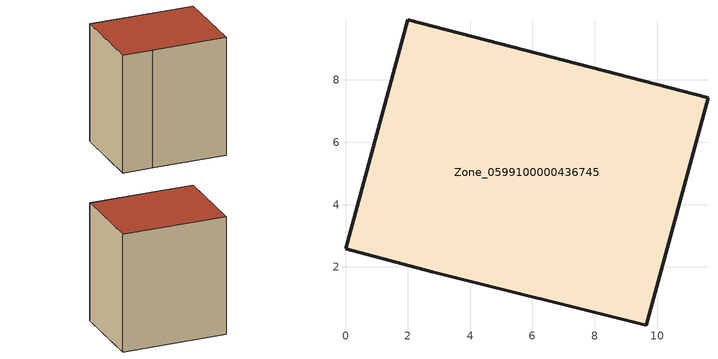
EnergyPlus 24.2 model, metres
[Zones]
Zone_0599100000436745
 floor ground (C_G): 11.63,7.43 9.65,0.14 2.77,1.84 0,2.59 1.99,9.93 z0
 wall outside (C_F): 2.77,1.84 9.65,0.14 11.63,7.43 1.99,9.93 0,2.59 2.77,1.84 z0:11.3
 roof outside (C_R): 9.65,0.14 11.63,7.43 1.99,9.93 0,2.59 2.77,1.84 z11.3
[BUILDING]
Pand.0599100000436745: North Axis=0; Terrain=City; Loads Convergence Tolerance Value=0.04; Temperature Convergence Tolerance Value=0.4; Solar Distribution=FullExterior; Maximum Number of Warmup Days=25; Minimum Number of Warmup Days=1
[Site:Location]
Rotterdam.The.Hague.AP_ZH_NLD Design_Conditions: Latitude=51.96; Longitude=4.45; Time Zone=1; Elevation=-4.5
[SITE:GROUNDTEMPERATURE:BUILDINGSURFACE]
18, 18, 18, 18, 18, 18, 18, 18, 18, 18, 18, 18
[MATERIAL] Thermal Absorptance=0.9; Solar Absorptance=0.7; Visible Absorptance=0.7
Name | Roughness | Thickness | Conductivity | Density | Specific Heat
G.TC.2006-2014 | MediumSmooth | 0.15 | 0.06 | 540 | 1210
F.TC.2006-2014 | Rough | 0.3 | 0.12 | 1920 | 840
R.TC.2006-2014 | MediumRough | 0.2 | 0.08 | 1500 | 1000
[CONSTRUCTION]
C_G: G.TC.2006-2014
C_F: F.TC.2006-2014
C_R: R.TC.2006-2014
[ZONE]
Zone_0599100000436745: Type=1; Multiplier=1; Ceiling Height=Autocalculate; Volume=Autocalculate; Floor Area=autocalculate; Part of Total Floor Area=Yes
[ZONEINFILTRATION:DESIGNFLOWRATE]
Infil_Zone_0599100000436745: Zone or ZoneList or Space or SpaceList=Zone_0599100000436745; Schedule=AlwaysOn; Design Flow Rate Calculation Method=Flow/Area; Flow Rate per Floor Area=0.0015; Constant Term Coefficient=1; Temperature Term Coefficient=0; Velocity Term Coefficient=0; Velocity Squared Term Coefficient=0
[HVACTEMPLATE:ZONE:IDEALLOADSAIRSYSTEM]
Zone_0599100000436745: Maximum Heating Supply Air Temperature=50; Minimum Cooling Supply Air Temperature=13; Maximum Heating Supply Air Humidity Ratio=0.0156; Minimum Cooling Supply Air Humidity Ratio=0.0077; Heating Limit=NoLimit; Cooling Limit=NoLimit; Dehumidification Control Type=ConstantSensibleHeatRatio; Cooling Sensible Heat Ratio=0.7; Dehumidification Setpoint=60; Humidification Control Type=None; Humidification Setpoint=30; Outdoor Air Method=None; Outdoor Air Flow Rate per Person=0.00944; Outdoor Air Flow Rate per Zone Floor Area=0; Outdoor Air Flow Rate per Zone=0; Demand Controlled Ventilation Type=None; Outdoor Air Economizer Type=NoEconomizer; Heat Recovery Type=None; Sensible Heat Recovery Effectiveness=0.7; Latent Heat Recovery Effectiveness=0.65
[ZONECONTROL:THERMOSTAT]
ThermostatControl_Zone_0599100000436745: Zone or ZoneList=Zone_0599100000436745; Control Type Schedule=DualSetpointControlType; Control 1=Thermostat_Zone_0599100000436745; Temperature Difference Between Cutout And Setpoint=0
[THERMOSTATSETPOINT:DUALSETPOINT]
Thermostat_Zone_0599100000436745: Heating Setpoint Temperature Schedule=HeatingSetpoint_Zone_0599100000436745; Cooling Setpoint Temperature Schedule=CoolingSetpoint_Zone_0599100000436745
[SCHEDULE:COMPACT]
HeatingSetpoint_Zone_0599100000436745: Through: 12/31, For: AllDays, Until: 24:00, 21
CoolingSetpoint_Zone_0599100000436745: Through: 12/31, For: AllDays, Until: 24:00, 24
DualSetpointControlType: Through: 12/31, For: AllDays, Until: 24:00, 4
AlwaysOn: Through: 12/31, For: AllDays, Until: 24:00, 1
